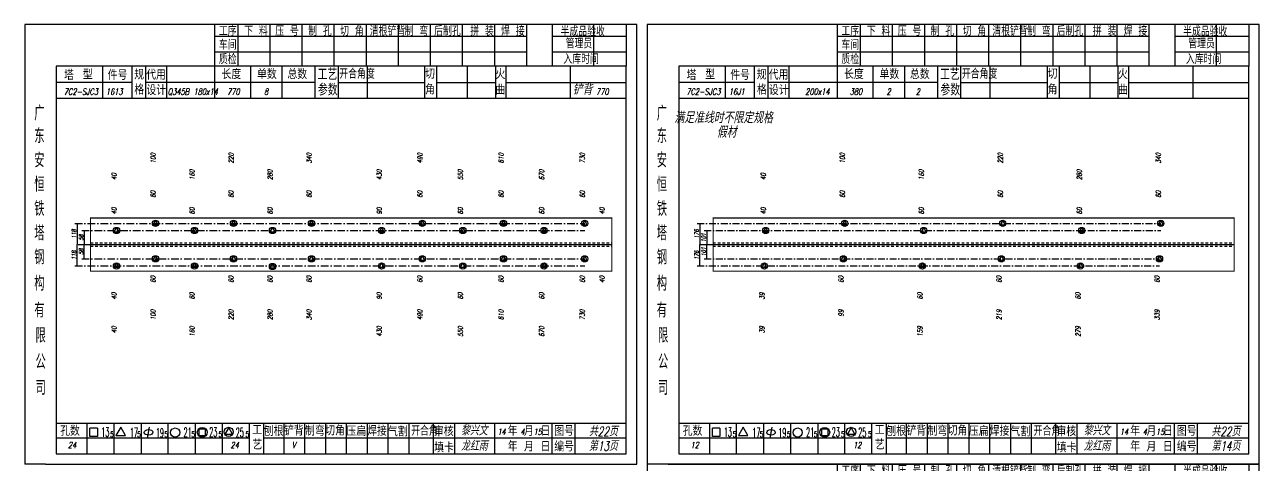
# Model space of a CAD drawing. Header units: millimetres. Extents: x -1378 to 644, y -1773 to 1979.
# Drawn here: x 51 to 644, y 923 to 1135 of the extents above; entities that cross this region are included whole.
import ezdxf
from ezdxf.enums import TextEntityAlignment as Align

# ---------------------------------------------------------------- set-up
doc = ezdxf.new("R2010")
doc.units = ezdxf.units.MM
doc.linetypes.add('LPY8', pattern=[0.009, 0.005, -0.004])
doc.linetypes.add('LPY9', pattern=[0.025, 0.015, -0.005, 0, -0.005])
for name, color, linetype in [('1', 7, 'Continuous'), ('2', 7, 'Continuous'), ('21', 7, 'Continuous')]:
    doc.layers.add(name, color=color, linetype=linetype)
doc.styles.add('hz', font='txt.shx', dxfattribs={"width": 0.7, "oblique": 12, "bigfont": 'hztxt.shx'})

# ---------------------------------------------------------------- blocks, each defined once
blk = doc.blocks.new('xytfsc')
at = {"color": 243}
for p, q in [((-0.0818, 0.17567), (-0.0818, -0.0355)), ((0.212, 0.17567), (-0.0818, 0.17567)), ((0.00934, 0.17567), (0.00934, 0.15571)), ((0.02044, 0.17567), (0.02044, 0.15571)), ((0.03584, 0.17567), (0.03584, 0.15571)), ((0.05124, 0.17567), (0.05124, 0.15571)), ((0.06664, 0.17567), (0.06664, 0.15571)), ((0.08204, 0.17567), (0.08204, 0.15571)), ((0.09744, 0.17567), (0.09744, 0.15571)), ((0.11284, 0.17567), (0.11284, 0.15571)), ((0.12824, 0.17567), (0.12824, 0.15571)), ((0.14364, 0.17567), (0.14364, 0.15571)), ((0.15904, 0.17567), (0.15904, 0.15571)), ((0.15904, 0.17567), (0.15904, 0.15571)), ((0.17139, 0.17567), (0.17139, 0.1557)), ((0.19125, 0.17567), (0.19125, 0.1557)), ((0.20692, 0.17567), (0.20692, 0.1557)), ((0.212, 0.1457), (0.212, 0.17567)), ((0.15904, 0.16991), (0.00934, 0.16991)), ((0.20692, 0.16991), (0.17139, 0.16991)), ((0.15904, 0.16238), (0.00934, 0.16238)), ((0.20692, 0.16238), (0.17139, 0.16238)), ((-0.0667, 0.1557), (-0.0667, -0.03042)), ((0.20692, 0.1557), (-0.0667, 0.1557)), ((-0.04446, 0.15571), (-0.04446, 0.14021)), ((-0.01376, 0.15577), (-0.01376, 0.14027)), ((0.00934, 0.15571), (0.00934, 0.14021)), ((0.02657, 0.1558), (0.02657, 0.1403)), ((0.0417, 0.1558), (0.0417, 0.1403)), ((0.05749, 0.1557), (0.05749, 0.1402)), ((0.06861, 0.1557), (0.06861, 0.1402)), ((0.08265, 0.1557), (0.08265, 0.1402)), ((0.1101, 0.1557), (0.1101, 0.1402)), ((0.11589, 0.1557), (0.11589, 0.1402)), ((0.13059, 0.1557), (0.13059, 0.1402)), ((0.14414, 0.1557), (0.14414, 0.1402)), ((0.14915, 0.1557), (0.14915, 0.1402)), ((0.18007, 0.1557), (0.18007, 0.1402)), ((0.20692, -0.03042), (0.20692, 0.1557)), ((-0.03023, 0.14789), (-0.0667, 0.14789)), ((0.05749, 0.14795), (-0.02369, 0.14795)), ((0.06861, 0.14795), (0.1101, 0.14795)), ((0.11589, 0.14795), (0.14414, 0.14795)), ((0.14915, 0.14795), (0.2071, 0.14795)), ((0.212, -0.0355), (0.212, 0.1457)), ((0.2071, 0.1402), (-0.0667, 0.1402)), ((-0.0667, -0.0158), (0.20692, -0.0158)), ((-0.05193, -0.0158), (-0.05193, -0.03042)), ((-0.03893, -0.03042), (-0.03893, -0.0158)), ((-0.03572, -0.0176), (-0.03801, -0.0217)), ((-0.03347, -0.02167), (-0.03572, -0.0176)), ((-0.02593, -0.0158), (-0.02593, -0.03042)), ((-0.02201, -0.0176), (-0.02294, -0.02301)), ((-0.01293, -0.03042), (-0.01293, -0.0158)), ((0.00007, -0.0158), (0.00007, -0.03042)), ((0.01307, -0.03028), (0.01307, -0.0158)), ((0.01611, -0.01776), (0.01429, -0.02104)), ((0.01792, -0.02102), (0.01611, -0.01776)), ((0.04269, -0.03037), (0.04269, -0.0157)), ((0.05269, -0.03037), (0.05269, -0.0157)), ((0.06269, -0.03037), (0.06269, -0.0157)), ((0.07269, -0.03037), (0.07269, -0.0157)), ((0.08269, -0.03037), (0.08269, -0.0157)), ((0.09269, -0.03037), (0.09269, -0.0157)), ((0.10269, -0.03037), (0.10269, -0.0157)), ((0.1144, -0.03054), (0.1144, -0.01587)), ((0.12461, -0.03053), (0.12461, -0.01587)), ((0.14378, -0.03042), (0.14378, -0.01576)), ((0.17132, -0.03045), (0.17132, -0.01578)), ((0.18234, -0.03043), (0.18234, -0.01576)), ((0.02607, -0.02298), (-0.0667, -0.02298)), ((-0.05048, -0.02216), (-0.05048, -0.01823)), ((-0.04687, -0.01823), (-0.05048, -0.01823)), ((-0.04687, -0.02216), (-0.05048, -0.02216)), ((-0.04687, -0.01823), (-0.04687, -0.02216)), ((-0.038, -0.02172), (-0.03348, -0.02172)), ((0.00483, -0.01861), (0.00194, -0.01861)), ((0.00194, -0.02176), (0.00194, -0.01861)), ((0.00483, -0.02176), (0.00194, -0.02176)), ((0.00483, -0.01861), (0.00483, -0.02176)), ((0.01431, -0.02109), (0.01795, -0.02108)), ((0.03294, -0.02282), (0.20692, -0.02282)), ((-0.0718, -0.0355), (-0.0818, -0.0355)), ((-0.0718, -0.0355), (0.212, -0.0355)), ((-0.0667, -0.03042), (0.20692, -0.03042))]:
    blk.add_line(p, q, dxfattribs=at)
at = {"color": 25}
for p, q in [((-0.03023, 0.14014), (-0.03023, 0.15564)), ((-0.0237, 0.14025), (-0.0237, 0.15575)), ((0.02607, -0.03028), (0.02607, -0.01568)), ((0.03298, -0.03049), (0.03298, -0.01589))]:
    blk.add_line(p, q, dxfattribs=at)
at = {"color": 243}
for centre, radius in [((0.00341, -0.02014), 0.00237), ((0.0161, -0.01993), 0.00218), ((-0.00958, -0.02025), 0.00218)]:
    blk.add_circle(centre, radius, dxfattribs=at)
blk.add_ellipse((-0.02237, -0.02016), major_axis=(-0.00206, -0.00014), ratio=0.631198, dxfattribs=at)
at = {"color": 243, "style": 'hz'}
for s, height, width, p in [('工序', 0.0045, 0.7, (0.01141, 0.17026)), ('下 料', 0.0045, 0.7, (0.0236, 0.17026)), ('压 号', 0.0045, 0.7, (0.03845, 0.17026)), ('制 孔', 0.0045, 0.7, (0.05426, 0.17026)), ('切 角', 0.0045, 0.7, (0.0696, 0.17026)), ('清根铲背 ', 0.0045, 0.7, (0.08385, 0.17026)), (' 制 弯', 0.0045, 0.7, (0.09772, 0.17026)), (' 后制孔', 0.0045, 0.7, (0.11191, 0.17026)), ('拼 装', 0.0045, 0.7, (0.13207, 0.17026)), (' 焊 接', 0.0045, 0.7, (0.14407, 0.17026)), ('半成品验收', 0.0045, 0.7, (0.17541, 0.17009)), ('车间', 0.0045, 0.7, (0.01141, 0.16365)), ('管理员', 0.0045, 0.7, (0.17787, 0.16428)), ('质检', 0.0045, 0.7, (0.01141, 0.15676)), ('入库时间', 0.0045, 0.7, (0.17677, 0.15681)), ('工艺', 0.0056, 0.7, (0.0588, 0.14906)), ('开合角度', 0.0045, 0.7, (0.06923, 0.14974)), ('参数', 0.0056, 0.7, (0.05897, 0.14164)), ('广', 0.007, 0.7, (-0.0772, 0.1296)), ('东', 0.007, 0.7, (-0.0772, 0.11874)), ('安', 0.007, 0.7, (-0.0772, 0.10709)), ('恒', 0.007, 0.7, (-0.0772, 0.09543)), ('铁', 0.007, 0.7, (-0.0772, 0.08376)), ('塔', 0.007, 0.7, (-0.0772, 0.07209)), ('钢', 0.007, 0.7, (-0.0772, 0.06049)), ('构', 0.007, 0.7, (-0.0772, 0.04788)), ('有', 0.007, 0.7, (-0.0772, 0.035)), ('限', 0.007, 0.7, (-0.07659, 0.02293)), ('公', 0.007, 0.7, (-0.07659, 0.01032)), ('司', 0.007, 0.7, (-0.07659, -0.00223)), ('13', 0.0045, 0.5, (-0.04503, -0.02227)), ('开合角', 0.0045, 0.7, (0.10368, -0.02179)), ('5', 0.00269, 0.6, (-0.04077, -0.02242)), ('17', 0.0045, 0.5, (-0.0313, -0.02254)), ('5', 0.00269, 0.6, (-0.02777, -0.02242)), ('19', 0.0045, 0.5, (-0.01885, -0.0226)), ('5', 0.00269, 0.6, (-0.01477, -0.02242)), ('21', 0.0045, 0.5, (-0.00553, -0.02238)), ('5', 0.00269, 0.6, (-0.00177, -0.02242)), ('23', 0.0045, 0.5, (0.00679, -0.02228)), ('5', 0.00269, 0.6, (0.01123, -0.02242)), ('25', 0.0045, 0.5, (0.01952, -0.02242)), ('5', 0.00269, 0.6, (0.02423, -0.02242))]:
    blk.add_text(s, height=height, dxfattribs=dict(at, width=width)).set_placement(p)
for s, height, p in [('塔', 0.0045, (-0.06291, 0.14913)), ('型', 0.0045, (-0.0539, 0.14943)), ('单数', 0.0045, (0.02972, 0.14955)), ('总数', 0.0045, (0.04431, 0.14954)), ('孔数', 0.0045, (-0.06478, -0.02179)), ('压扁', 0.0048, (0.07253, -0.02192)), ('气割', 0.0048, (0.09248, -0.0221)), ('图号', 0.0045, (0.1724, -0.0218)), ('编号', 0.0045, (0.1724, -0.0293))]:
    blk.add_text(s, height=height, dxfattribs=at).set_placement(p)
at = {"color": 25, "style": 'hz'}
for s, p in [('件号', (-0.04194, 0.14917)), ('规', (-0.02923, 0.14934)), ('代用', (-0.02348, 0.14927)), ('长度', (0.01268, 0.14955)), ('切', (0.11039, 0.14973)), ('火', (0.14418, 0.14957)), ('格', (-0.02915, 0.14213)), ('设计', (-0.02335, 0.14189)), ('角', (0.11039, 0.14223)), ('曲', (0.14418, 0.14207)), ('工', (0.02741, -0.02128)), ('刨根', (0.03296, -0.02187)), ('铲背', (0.04269, -0.02169)), ('制弯', (0.05274, -0.02179)), ('切角', (0.06243, -0.02161)), ('焊接', (0.08256, -0.02181)), ('审核', (0.11462, -0.022)), ('年', (0.15005, -0.0217)), ('月', (0.15785, -0.02184)), ('日', (0.16576, -0.02182)), ('艺', (0.02749, -0.02838)), ('填卡', (0.1148, -0.02977)), ('年', (0.15005, -0.02918)), ('月', (0.15785, -0.02932)), ('日', (0.16576, -0.0293))]:
    blk.add_text(s, height=0.0045, dxfattribs=at).set_placement(p)
blk = doc.blocks.new('li8')
at = {"layer": '21', "color": 7, "linetype": 'LPY8'}
blk.add_line((0, 0), (1, 0), dxfattribs=at)
blk = doc.blocks.new('do')
at = {"color": 211}
for p, q in [((-0.72, -0.41), (0, 0.83)), ((0, 0.83), (0.72, -0.41)), ((-0.72, -0.41), (0.72, -0.41))]:
    blk.add_line(p, q, dxfattribs=at)
blk.add_circle((0, 0), 1, dxfattribs=at)
blk = doc.blocks.new('li9')
at = {"layer": '21', "color": 210, "linetype": 'LPY9'}
blk.add_line((0, 0), (1, 0), dxfattribs=at)

msp = doc.modelspace()

# ---------------------------------------------------------------- linework, layer by layer
at = {"layer": '2', "color": 7}
for p, q in [((76.6653, 1039.1526), (76.6653, 1028.9526)), ((375.4653, 1039.1526), (375.4653, 1028.9526)), ((80.0653, 1035.7526), (80.0653, 1028.9526)), ((378.8653, 1035.7526), (378.8653, 1028.9526)), ((76.6653, 1018.7526), (76.6653, 1028.9526)), ((77.0653, 1028.9526), (143.0653, 1028.9526)), ((77.0653, 1028.9526), (143.0653, 1028.9526)), ((80.0653, 1022.1526), (80.0653, 1028.9526)), ((83.0653, 1028.9526), (333.2653, 1028.9526)), ((375.4653, 1018.7526), (375.4653, 1028.9526)), ((375.8653, 1028.9526), (441.8653, 1028.9526)), ((375.8653, 1028.9526), (441.8653, 1028.9526)), ((378.8653, 1022.1526), (378.8653, 1028.9526)), ((381.8653, 1028.9526), (632.0653, 1028.9526))]:
    msp.add_line(p, q, dxfattribs=at)
at = {"layer": '2', "color": 7, "const_width": 0.5}
for points in [[(83.0653, 1041.7526), (333.2653, 1041.7526), (333.2653, 1016.1526), (83.0653, 1016.1526)], [(381.8653, 1041.7526), (632.0653, 1041.7526), (632.0653, 1016.1526), (381.8653, 1016.1526)]]:
    msp.add_lwpolyline(points, close=True, dxfattribs=at)

# ---------------------------------------------------------------- block references
at = {"layer": '1', "color": 7}
for name, p, xscale, yscale, zscale in [('xytfsc', (133.2653, 958.9526), 1000, 1000, 1000), ('xytfsc', (432.0653, 958.9526), 1000, 1000, 1000), ('li9', (75.4653, 1039.1526), 244.802597402598, 244.802597402598, 244.802597402598), ('do', (95.5428, 1035.7526), 1.5, 1.5, 1.5), ('do', (114.259, 1039.1526), 1.5, 1.5, 1.5), ('do', (132.9753, 1035.7526), 1.5, 1.5, 1.5), ('do', (151.6915, 1039.1526), 1.5, 1.5, 1.5), ('do', (170.4078, 1035.7526), 1.5, 1.5, 1.5), ('do', (189.1241, 1039.1526), 1.5, 1.5, 1.5), ('do', (222.7873, 1035.7526), 1.5, 1.5, 1.5), ('do', (242.2834, 1039.1526), 1.5, 1.5, 1.5), ('do', (261.7795, 1035.7526), 1.5, 1.5, 1.5), ('do', (281.2757, 1039.1526), 1.5, 1.5, 1.5), ('do', (300.7718, 1035.7526), 1.5, 1.5, 1.5), ('do', (320.2679, 1039.1526), 1.5, 1.5, 1.5), ('li9', (374.2653, 1039.1526), 222.508631578948, 222.508631578948, 222.508631578948), ('do', (407.1486, 1035.7526), 1.5, 1.5, 1.5), ('do', (445.0737, 1039.1526), 1.5, 1.5, 1.5), ('do', (482.9987, 1035.7526), 1.5, 1.5, 1.5), ('do', (520.9238, 1039.1526), 1.5, 1.5, 1.5), ('do', (558.8488, 1035.7526), 1.5, 1.5, 1.5), ('do', (596.7739, 1039.1526), 1.5, 1.5, 1.5), ('li9', (78.8653, 1035.7526), 241.402597402598, 241.402597402598, 241.402597402598), ('li9', (377.6653, 1035.7526), 219.108631578947, 219.108631578947, 219.108631578947), ('li9', (78.8653, 1022.1526), 241.402597402598, 241.402597402598, 241.402597402598), ('do', (95.5428, 1018.7526), 1.5, 1.5, 1.5), ('do', (114.259, 1022.1526), 1.5, 1.5, 1.5), ('do', (132.9753, 1018.7526), 1.5, 1.5, 1.5), ('do', (151.6915, 1022.1526), 1.5, 1.5, 1.5), ('do', (170.4078, 1018.4387), 1.5, 1.5, 1.5), ('do', (189.1241, 1022.1526), 1.5, 1.5, 1.5), ('do', (222.7873, 1018.7526), 1.5, 1.5, 1.5), ('do', (242.2834, 1022.1526), 1.5, 1.5, 1.5), ('do', (261.7795, 1018.7526), 1.5, 1.5, 1.5), ('do', (281.2757, 1022.1526), 1.5, 1.5, 1.5), ('do', (300.7718, 1018.7526), 1.5, 1.5, 1.5), ('do', (320.2679, 1022.1526), 1.5, 1.5, 1.5), ('li9', (377.6653, 1022.1526), 218.476547368421, 218.476547368421, 218.476547368421), ('do', (406.5165, 1018.7526), 1.5, 1.5, 1.5), ('do', (444.4416, 1022.1526), 1.5, 1.5, 1.5), ('do', (482.3667, 1018.7526), 1.5, 1.5, 1.5), ('do', (520.2917, 1022.1526), 1.5, 1.5, 1.5), ('do', (558.2168, 1018.7526), 1.5, 1.5, 1.5), ('do', (596.1418, 1022.1526), 1.5, 1.5, 1.5), ('li9', (75.4653, 1018.7526), 244.802597402598, 244.802597402598, 244.802597402598), ('li9', (374.2653, 1018.7526), 221.876547368421, 221.876547368421, 221.876547368421), ('xytfsc', (432.0653, 747.7866), 1000, 1000, 1000)]:
    msp.add_blockref(name, p, dxfattribs=dict(at, xscale=xscale, yscale=yscale, zscale=zscale))
at = {"layer": '2', "color": 7, "xscale": 250.2, "yscale": 250.2, "zscale": 250.2}
for p in [(83.0653, 1029.7526), (83.0653, 1028.1526), (381.8653, 1029.7526), (381.8653, 1028.1526)]:
    msp.add_blockref('li8', p, dxfattribs=at)

# ---------------------------------------------------------------- texts
at = {"color": 134, "style": 'hz', "oblique": 12, "width": 0.7}
for s, p in [('满足准线时不限定规格', (410.4839, 1087.2719, 0.0422)), ('假材', (393.1192, 1080.3617, 0.0422))]:
    msp.add_text(s, height=5.4, dxfattribs=at).set_placement(p, align=Align.RIGHT)
at = {"layer": '1', "color": 7, "style": 'hz', "oblique": 12, "width": 0.7}
for s, height, p in [('7C2-SJC3', 3, (78.4653, 1100.9526)), ('1613', 3, (94.4653, 1100.9526)), ('Q345B 180x14', 3, (132.1653, 1100.9526)), ('770', 3, (151.6653, 1100.9526)), ('8', 3, (167.3653, 1100.9526)), ('7C2-SJC3', 3, (377.2653, 1100.9526)), ('16J1', 3, (393.2653, 1100.9526)), (' 200x14', 3, (430.9653, 1100.9526)), ('380', 3, (450.4653, 1100.9526)), ('2', 3, (466.1653, 1100.9526)), ('2', 3, (480.2001, 1100.9526)), ('黎兴文', 4.5, (267.2653, 937.3526)), ('黎兴文', 4.5, (566.0653, 937.3526)), ('14', 3, (280.3653, 937.5526)), ('4', 3, (290.3653, 937.5526)), ('15', 3, (297.6653, 937.5526)), ('14', 3, (579.1653, 937.5526)), ('4', 3, (589.1653, 937.5526)), ('15', 3, (596.4653, 937.5526)), ('24', 3, (74.2653, 931.1526)), ('24', 3, (152.2653, 931.1526)), ('V', 3, (180.6653, 931.2526)), ('龙红雨', 4.5, (267.2653, 929.9526)), ('12', 3, (373.0653, 931.1526)), ('12', 3, (451.0653, 931.1526)), ('龙红雨', 4.5, (566.0653, 929.9526))]:
    msp.add_text(s, height=height, dxfattribs=at).set_placement(p, align=Align.CENTER)
for s, height, p in [('铲背', 5, (314.4653, 1100.9526)), (' 770', 3, (323.6653, 1100.9526)), ('共22页', 4.5, (322.2653, 936.9526)), ('共22页', 4.5, (621.0653, 936.9526)), ('第13页', 4.5, (322.2653, 929.9526)), ('第14页', 4.5, (621.0653, 929.9526))]:
    msp.add_text(s, height=height, dxfattribs=at).set_placement(p)
for s, p in [('100', (114.259, 1067.9526)), ('220', (151.6915, 1067.9526)), ('340', (189.1241, 1067.9526)), ('490', (242.2834, 1067.9526)), ('610', (281.2757, 1067.9526)), ('730', (320.2679, 1067.9526)), ('100', (445.0737, 1067.9526)), ('220', (520.9238, 1067.9526)), ('340', (596.7739, 1067.9526)), ('40', (95.5428, 1059.9526)), ('160', (132.9753, 1059.9526)), ('280', (170.4078, 1059.9526)), ('430', (222.7873, 1059.9526)), ('550', (261.7795, 1059.9526)), ('670', (300.7718, 1059.9526)), ('40', (407.1486, 1059.9526)), ('160', (482.9987, 1059.9526)), ('280', (558.8488, 1059.9526)), ('60', (114.259, 1051.4526)), ('60', (151.6915, 1051.4526)), ('60', (189.1241, 1051.4526)), ('60', (242.2834, 1051.4526)), ('60', (281.2757, 1051.4526)), ('60', (320.2679, 1051.4526)), ('60', (445.0737, 1051.4526)), ('60', (520.9238, 1051.4526)), ('60', (596.7739, 1051.4526)), ('40', (95.5428, 1043.4526)), ('60', (132.9753, 1043.4526)), ('60', (170.4078, 1043.4526)), ('90', (222.7873, 1043.4526)), ('60', (261.7795, 1043.4526)), ('60', (300.7718, 1043.4526)), ('40', (329.7666, 1043.4526)), ('40', (407.1486, 1043.4526)), ('60', (482.9987, 1043.4526)), ('60', (558.8488, 1043.4526))]:
    msp.add_text(s, height=2.3, rotation=90, dxfattribs=at).set_placement(p)
for s, p in [('60', (114.259, 1013.9526)), ('60', (151.6915, 1013.9526)), ('60', (170.4078, 1013.9526)), ('60', (189.1241, 1013.9526)), ('60', (242.2834, 1013.9526)), ('60', (281.2757, 1013.9526)), ('60', (320.2679, 1013.9526)), ('40', (329.7666, 1013.9526)), ('60', (444.4416, 1013.9526)), ('60', (520.2917, 1013.9526)), ('60', (596.1418, 1013.9526)), ('40', (95.5428, 1005.9526)), ('60', (132.9753, 1005.9526)), ('90', (222.7873, 1005.9526)), ('60', (261.7795, 1005.9526)), ('60', (300.7718, 1005.9526)), ('39', (406.5165, 1005.9526)), ('60', (482.3667, 1005.9526)), ('60', (558.2168, 1005.9526)), ('100', (114.259, 997.7526)), ('220', (151.6915, 997.7526)), ('280', (170.4078, 997.7526)), ('340', (189.1241, 997.7526)), ('490', (242.2834, 997.7526)), ('610', (281.2757, 997.7526)), ('730', (320.2679, 997.7526)), ('99', (444.4416, 997.7526)), ('219', (520.2917, 997.7526)), ('339', (596.1418, 997.7526)), ('40', (95.5428, 989.7526)), ('160', (132.9753, 989.7526)), ('430', (222.7873, 989.7526)), ('550', (261.7795, 989.7526)), ('670', (300.7718, 989.7526)), ('39', (406.5165, 989.7526)), ('159', (482.3667, 989.7526)), ('279', (558.2168, 989.7526))]:
    msp.add_text(s, height=2.3, rotation=90, dxfattribs=at).set_placement(p, align=Align.RIGHT)
at = {"layer": '2', "color": 7, "style": 'hz', "oblique": 12, "width": 0.7}
for s, p in [('118', (76.1653, 1034.0526)), ('58', (79.5653, 1032.3526)), ('176', (374.9653, 1034.0526)), ('101', (378.3653, 1032.3526)), ('118', (76.1653, 1023.8526)), ('58', (79.5653, 1025.5526)), ('176', (374.9653, 1023.8526)), ('101', (378.3653, 1025.5526))]:
    msp.add_text(s, height=2, rotation=90, dxfattribs=at).set_placement(p, align=Align.CENTER)

doc.saveas('drawing.dxf')
